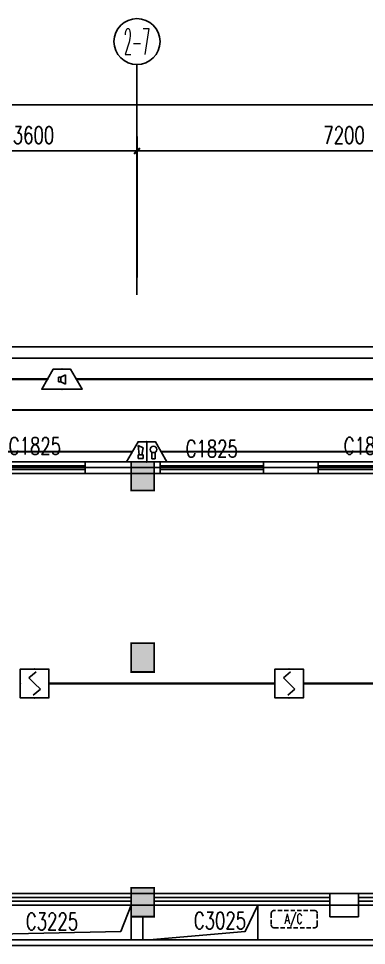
# Model space of a CAD drawing. Extents: x -9422388 to 15610651, y -1992469 to 953794.
# Drawn here: x -2848045 to -2841996, y -441157 to -425057 of the extents above; entities that cross this region are included whole.
import ezdxf
from ezdxf.enums import TextEntityAlignment as Align

# ---------------------------------------------------------------- set-up
doc = ezdxf.new("R2010")
doc.units = 0
doc.header["$LTSCALE"] = 1000
doc.linetypes.add('( Hidden )', pattern=[0.375, 0.25, -0.125])
doc.linetypes.add('DOTE', pattern=[2.42, 2, -0.2, 0.02, -0.2])
for name, color, linetype in [('A-FLOR-HVAC', 4, 'Continuous'), ('AXIS_TEXT', 7, 'Continuous'), ('C-KZ', 2, 'Continuous'), ('C-Z-HATCH', 253, 'Continuous'), ('EQUIP-消防', 3, 'Continuous'), ('WINDOW_TEXT', 7, 'Continuous'), ('WIRE-消防', 5, 'DOTE'), ('WIRE-消防广播', 4, 'TG_BC'), ('WIRE-消防电话', 4, 'TG_F')]:
    doc.layers.add(name, color=color, linetype=linetype)
doc.styles.add('_TCH_AXIS', font='COMPLEX', dxfattribs={"bigfont": 'GBCBIG'})
doc.styles.add('_TCH_DIM_T3', font='SIMPLEX', dxfattribs={"width": 0.705882, "bigfont": 'GBCBIG'})
doc.styles.add('_TCH_WINDOW', font='SIMPLEX', dxfattribs={"height": 3.5, "bigfont": 'GBCBIG'})
doc.styles.add('COMPLEX', font='COMPLEX')
doc.styles.get("Standard").update_dxf_attribs({"font": 'gbenor.shx', "bigfont": 'gbcbig.shx'})
doc.styles.add('TG_LINETYPE', font='SIMPLEX', dxfattribs={"width": 0.8, "height": 3.5, "bigfont": 'HZTXT'})
doc.linetypes.add('TG_BC', pattern='A,2,-0.85,["BC",TG_LINETYPE,S=0.1,R=0,X=-0.65,Y=-0.15],0', length=2.85)
doc.linetypes.add('TG_F', pattern='A,2,-0.4,["F",TG_LINETYPE,S=0.1,R=0,X=-0.28,Y=-0.15],0', length=2.4)
doc.dimstyles.new('_TCH_ARCH&&100', dxfattribs={"dimtxt": 297.5, "dimasz": 100, "dimexe": 250, "dimexo": 300, "dimgap": 126.25, "dimtad": 1, "dimdec": 0, "dimzin": 0, "dimdsep": 46, "dimtxsty": '_TCH_DIM_T3', "dimblk": 'ARCHTICK', "dimcen": 0.09, "dimclrt": 7, "dimazin": 2, "dimtfac": 1, "dimtdec": 0, "dimtix": 1, "dimtmove": 2, "dimatfit": 3, "dimfxl": 0, "dimtolj": 1, "dimtzin": 0, "dimarcsym": 0})

# ---------------------------------------------------------------- blocks, each defined once
blk = doc.blocks.new('KTWJ1')
at = {"layer": 'A-FLOR-HVAC', "color": 0, "linetype": '( Hidden )', "ltscale": 0.3}
blk.add_lwpolyline([(152982, -14209, 0.414214), (153032, -14259), (153732, -14259, 0.414214), (153782, -14209), (153782, -14009, 0.414214), (153732, -13959), (153032, -13959, 0.414214), (152982, -14009)], format="xyb", close=True, dxfattribs=at)
at = {"layer": 'A-FLOR-HVAC', "color": 0, "style": '_TCH_WINDOW', "width": 0.705882}
blk.add_text('A/C', height=170, dxfattribs=at).set_placement((153214, -14188))
blk = doc.blocks.new('宿舍楼柱网2')
at = {"layer": 'C-Z-HATCH'}
h = blk.add_hatch(color=0, dxfattribs=at)
h.dxf.hatch_style = 1
h.paths.add_polyline_path([(126300, 330556), (126700, 330556), (126700, 330056), (126300, 330056)])
h = blk.add_hatch(color=0, dxfattribs=at)
h.dxf.hatch_style = 1
h.paths.add_polyline_path([(126300, 327406), (126700, 327406), (126700, 326906), (126300, 326906)])
h = blk.add_hatch(color=0, dxfattribs=at)
h.dxf.hatch_style = 1
h.paths.add_polyline_path([(126300, 323156), (126700, 323156), (126700, 322656), (126300, 322656)])
at = {"layer": 'C-KZ', "color": 0, "const_width": 30}
for points in [[(126300, 330556), (126700, 330556), (126700, 330056), (126300, 330056)], [(126300, 327406), (126700, 327406), (126700, 326906), (126300, 326906)], [(126300, 323156), (126700, 323156), (126700, 322656), (126300, 322656)]]:
    blk.add_lwpolyline(points, close=True, dxfattribs=at)
blk = doc.blocks.new('$TCHSYS$WIN2D')
at = {"color": 0}
for p, q in [((-0.5, 0.5), (0.5, 0.5)), ((-0.5, 0.5), (-0.5, -0.5)), ((0.5, 0.5), (0.5, -0.5)), ((0.5, 0.1667), (-0.5, 0.1667)), ((0.5, -0.1667), (-0.5, -0.1667)), ((-0.5, -0.5), (0.5, -0.5))]:
    blk.add_line(p, q, dxfattribs=at)
blk = doc.blocks.new('_ArchTick')
at = {"color": 0, "linetype": 'ByBlock', "const_width": 0.4}
blk.add_lwpolyline([(-0.5, -0.5), (0.5, 0.5)], dxfattribs=at)
blk = doc.blocks.new('*D2853')
at = {"color": 0, "lineweight": -2, "transparency": 16777216}
for p, q in [((1474530, -187593), (1474530, -184343)), ((1523650, -187593), (1523650, -184343)), ((1474530, -184593), (1523650, -184593))]:
    blk.add_line(p, q, dxfattribs=at)
at = {"layer": 'Defpoints', "color": 0, "transparency": 16777216}
for p in [(1523650, -184593), (1474530, -187893), (1523650, -187893)]:
    blk.add_point(p, dxfattribs=at)
at = {"color": 0, "lineweight": -2, "transparency": 16777216, "xscale": 100, "yscale": 100, "zscale": 100, "rotation": 180}
blk.add_blockref('_ArchTick', (1474530, -184593), dxfattribs=at)
at = {"color": 0, "lineweight": -2, "transparency": 16777216, "xscale": 100, "yscale": 100, "zscale": 100}
blk.add_blockref('_ArchTick', (1523650, -184593), dxfattribs=at)
at = {"color": 7, "transparency": 16777216, "insert": (1499090, -184318), "char_height": 297.5, "attachment_point": 5, "style": '_TCH_DIM_T3'}
blk.add_mtext('\\A1;49120', dxfattribs=at)
blk = doc.blocks.new('*D2858')
at = {"color": 0, "lineweight": -2, "transparency": 16777216}
for p, q in [((1499730, -187593), (1499730, -185143)), ((1503330, -187593), (1503330, -185143)), ((1499730, -185393), (1503330, -185393))]:
    blk.add_line(p, q, dxfattribs=at)
at = {"layer": 'Defpoints', "color": 0, "transparency": 16777216}
for p in [(1503330, -185393), (1499730, -187893), (1503330, -187893)]:
    blk.add_point(p, dxfattribs=at)
at = {"color": 0, "lineweight": -2, "transparency": 16777216, "xscale": 100, "yscale": 100, "zscale": 100, "rotation": 180}
blk.add_blockref('_ArchTick', (1499730, -185393), dxfattribs=at)
at = {"color": 0, "lineweight": -2, "transparency": 16777216, "xscale": 100, "yscale": 100, "zscale": 100}
blk.add_blockref('_ArchTick', (1503330, -185393), dxfattribs=at)
at = {"color": 7, "transparency": 16777216, "insert": (1501530, -185118), "char_height": 297.5, "attachment_point": 5, "style": '_TCH_DIM_T3'}
blk.add_mtext('\\A1;3600', dxfattribs=at)
blk = doc.blocks.new('*D2859')
at = {"color": 0, "lineweight": -2, "transparency": 16777216}
for p, q in [((1503330, -187593), (1503330, -185143)), ((1510530, -187593), (1510530, -185143)), ((1503330, -185393), (1510530, -185393))]:
    blk.add_line(p, q, dxfattribs=at)
at = {"layer": 'Defpoints', "color": 0, "transparency": 16777216}
for p in [(1510530, -185393), (1503330, -187893), (1510530, -187893)]:
    blk.add_point(p, dxfattribs=at)
at = {"color": 0, "lineweight": -2, "transparency": 16777216, "xscale": 100, "yscale": 100, "zscale": 100, "rotation": 180}
blk.add_blockref('_ArchTick', (1503330, -185393), dxfattribs=at)
at = {"color": 0, "lineweight": -2, "transparency": 16777216, "xscale": 100, "yscale": 100, "zscale": 100}
blk.add_blockref('_ArchTick', (1510530, -185393), dxfattribs=at)
at = {"color": 7, "transparency": 16777216, "insert": (1506930, -185118), "char_height": 297.5, "attachment_point": 5, "style": '_TCH_DIM_T3'}
blk.add_mtext('\\A1;7200', dxfattribs=at)
blk = doc.blocks.new('_AXISO')
at = {"color": 0}
blk.add_circle((0, 0), 0.5, dxfattribs=at)
at = {"layer": 'AXIS_TEXT', "color": 0, "style": 'COMPLEX', "width": 1.041667}
blk.add_attdef('A', text='', height=0.56, dxfattribs=at).set_placement((-0.25, -0.28), (0.25, -0.28), align=Align.FIT)
blk = doc.blocks.new('$equip$00002679')
for p, q in [((-0.3, 0.699), (-0.703, 0)), ((0.3, 0.699), (-0.3, 0.699)), ((0.3, 0.699), (-0.3, 0.699)), ((0, 0.699), (0, 0)), ((0.703, 0), (0.3, 0.699)), ((-0.264, 0.249), (-0.304, 0.569)), ((-0.304, 0.569), (-0.128, 0.489)), ((-0.128, 0.489), (-0.168, 0.249)), ((0.174, 0.11), (0.174, 0.338)), ((0.294, 0.338), (0.294, 0.11)), ((-0.703, 0), (0.703, 0)), ((-0.304, 0.249), (-0.304, 0.113)), ((-0.128, 0.249), (-0.304, 0.249)), ((-0.304, 0.113), (-0.128, 0.113)), ((-0.128, 0.113), (-0.128, 0.249)), ((0.294, 0.11), (0.174, 0.11))]:
    blk.add_line(p, q)
at = {"const_width": 0.04}
for points in [[(-0.299, 0.699), (0.301, 0.699), (0.703, 0), (-0.702, 0), (-0.299, 0.699), (0.301, 0.699)], [(-0.3, 0.699), (0.3, 0.699), (0.703, 0), (-0.703, 0), (-0.3, 0.699), (0.3, 0.699)]]:
    blk.add_lwpolyline(points, dxfattribs=at)
blk.add_circle((0.234, 0.43), 0.111)
for p in [(0, 0.699), (-0.501, 0.349), (0.502, 0.349), (0, 0)]:
    blk.add_point(p)
at = {"color": 7, "flags": 1}
for tag, height, p in [('B', 0.4, (0.961, 0.299)), ('A', 0.00002, (0, 0))]:
    blk.add_attdef(tag, text='', height=height, dxfattribs=at).set_placement(p, align=Align.MIDDLE_CENTER)
blk = doc.blocks.new('$equip$00002677')
for p, q in [((-0.3, 0.699), (-0.703, 0)), ((0.3, 0.699), (-0.3, 0.699)), ((0.703, 0), (0.3, 0.699)), ((-0.117, 0.421), (-0.117, 0.26)), ((-0.117, 0.421), (-0.036, 0.421)), ((-0.036, 0.421), (0.118, 0.503)), ((-0.036, 0.421), (-0.036, 0.26)), ((0.118, 0.503), (0.118, 0.173)), ((-0.703, 0), (0.703, 0)), ((-0.036, 0.26), (-0.117, 0.26)), ((0.118, 0.173), (-0.036, 0.26))]:
    blk.add_line(p, q)
at = {"const_width": 0.04}
blk.add_lwpolyline([(-0.3, 0.699), (0.3, 0.699), (0.703, 0), (-0.703, 0), (-0.3, 0.699), (0.3, 0.699)], dxfattribs=at)
blk.add_lwpolyline([(-0.3, 0.699), (0.3, 0.699), (0.703, 0), (-0.703, 0), (-0.3, 0.699), (0.3, 0.699)], dxfattribs=at)
for p in [(0, 0.699), (-0.501, 0.349), (0.502, 0.349), (0, 0)]:
    blk.add_point(p)
at = {"color": 7, "flags": 1}
for tag, height, p in [('B', 0.4, (0.961, 0.299)), ('A', 0.00002, (0, 0))]:
    blk.add_attdef(tag, text='', height=height, dxfattribs=at).set_placement(p, align=Align.MIDDLE_CENTER)
blk = doc.blocks.new('$Equip$00002649')
for p, q in [((-0.5, 0.5), (-0.5, -0.5)), ((0.5, 0.5), (-0.5, 0.5)), ((-0.2, 0.2), (0.05, 0.4)), ((0.5, -0.5), (0.5, 0.5)), ((0, 0), (-0.2, 0.2)), ((0, 0), (0.2, -0.2)), ((0.2, -0.2), (-0.05, -0.4)), ((-0.5, -0.5), (0.5, -0.5))]:
    blk.add_line(p, q)
at = {"const_width": 0.04}
blk.add_lwpolyline([(-0.5, 0.5), (0.5, 0.5), (0.5, -0.5), (-0.5, -0.5), (-0.5, 0.5), (0.5, 0.5)], dxfattribs=at)
for p in [(0, 0.5), (-0.5, 0), (0.5, 0), (0, -0.5)]:
    blk.add_point(p)
at = {"color": 7, "flags": 1}
for tag, height, p in [('A', 0.00002, (0, 0)), ('B', 0.4, (0.762, -0.208))]:
    blk.add_attdef(tag, text='', height=height, dxfattribs=at).set_placement(p, align=Align.MIDDLE_CENTER)
blk = doc.blocks.new('34214')
at = {"color": 8}
for p, q in [((1503329.8, -187892.6), (1503329.8, -183892.6)), ((1481829.8, -188792.6), (1517829.8, -188792.5)), ((1481829.8, -188992.6), (1517829.8, -188992.5)), ((1503729.8, -190792.6), (1502429.8, -190792.6)), ((1502429.8, -190792.6), (1502429.8, -190992.6)), ((1503729.8, -190992.6), (1503729.8, -190792.6)), ((1506479.8, -190792.6), (1505529.8, -190792.6)), ((1505529.8, -190792.6), (1505529.8, -190992.6)), ((1506479.8, -190992.6), (1506479.8, -190792.6)), ((1502429.8, -190992.6), (1503729.8, -190992.6)), ((1505529.8, -190992.6), (1506479.8, -190992.6)), ((1503629.8, -198292.6), (1503229.8, -198292.6)), ((1503229.8, -198292.6), (1503229.8, -198492.6)), ((1503629.8, -198492.6), (1503629.8, -198292.6)), ((1507179.8, -198292.6), (1506679.8, -198292.6)), ((1506679.8, -198292.6), (1506679.8, -198692.6)), ((1507179.8, -198692.6), (1507179.8, -198292.6)), ((1503229.8, -198492.6), (1503629.8, -198492.6)), ((1506679.8, -198692.6), (1507179.8, -198692.6))]:
    blk.add_line(p, q, dxfattribs=at)
for points in [[(1517829.8, -199192.6), (1475329.8, -199192.6, -0.4142134), (1473729.8, -197592.6), (1473729.8, -189492.6, -0.4142137), (1474429.8, -188792.6), (1474429.8, -188792.6)], [(1517829.8, -199092.6), (1475329.8, -199092.6, -0.4142134), (1473829.8, -197592.6), (1473829.8, -189492.6, -0.4142137), (1474429.8, -188892.6), (1474429.8, -188892.6)]]:
    blk.add_lwpolyline(points, format="xyb", dxfattribs=at)
for points in [[(1499729.8, -190892.6), (1512029.8, -190892.6), (1512029.8, -198492.6), (1499729.8, -198492.6)], [(1503229.8, -199092.6), (1503429.8, -199092.6), (1503429.8, -198692.6), (1503229.8, -198692.6)]]:
    blk.add_lwpolyline(points, close=True, dxfattribs=at)
for points in [[(1503229.8, -198492.6), (1503048.6, -198947.3), (1496343.5, -199092.6)], [(1505429.8, -198492.6), (1505212.3, -198947.3), (1503543.5, -199092.6)], [(1506679.8, -198492.6), (1505429.8, -198492.6), (1505429.8, -199092.6), (1508429.8, -199092.6), (1508429.8, -198492.6), (1507179.8, -198492.6)]]:
    blk.add_lwpolyline(points, dxfattribs=at)
ref = blk.add_blockref('_AXISO', (1503329.8, -183492.6), dxfattribs=dict(at, xscale=800, yscale=800, zscale=800))
ref.add_attrib('A', '2-7', dxfattribs={"layer": 'AXIS_TEXT', "color": 8, "height": 452.55, "style": '_TCH_AXIS', "width": 0.35}).set_placement((1503103.5, -183718.8), (1503556.1, -183718.8), align=Align.FIT)
ref = blk.add_blockref('$TCHSYS$WIN2D', (1501529.8, -190892.6), dxfattribs=dict(at, xscale=-1800, yscale=200, zscale=200, rotation=359.9999999999954))
ref.add_attrib('A', 'C1825', (1501099.5, -190666.4), dxfattribs={"layer": 'WINDOW_TEXT', "color": 8, "height": 297.5, "style": '_TCH_WINDOW', "width": 0.705882})
ref = blk.add_blockref('$TCHSYS$WIN2D', (1504629.8, -190892.6), dxfattribs=dict(at, xscale=-1800, yscale=200, zscale=200, rotation=359.9999999999954))
ref.add_attrib('A', 'C1825', (1504174.8, -190713.6), dxfattribs={"layer": 'WINDOW_TEXT', "color": 8, "height": 297.5, "style": '_TCH_WINDOW', "width": 0.705882})
ref = blk.add_blockref('$TCHSYS$WIN2D', (1507379.8, -190892.6), dxfattribs=dict(at, xscale=-1800, yscale=200, zscale=200, rotation=359.9999999999954))
ref.add_attrib('A', 'C1825', (1506924.8, -190663.6), dxfattribs={"layer": 'WINDOW_TEXT', "color": 8, "height": 297.5, "style": '_TCH_WINDOW', "width": 0.705882})
for name, p in [('宿舍楼柱网2', (1376929.4, -521348.5)), ('KTWJ1', (1352682.3, -184626.5))]:
    blk.add_blockref(name, p, dxfattribs=at)
ref = blk.add_blockref('$TCHSYS$WIN2D', (1501604.8, -198392.6), dxfattribs=dict(at, xscale=-3250, yscale=200, zscale=200, rotation=359.9999999999926))
ref.add_attrib('A', 'C3225', (1501397.6, -198925.9), dxfattribs={"layer": 'WINDOW_TEXT', "color": 8, "height": 297.5, "style": '_TCH_WINDOW', "width": 0.705882})
ref = blk.add_blockref('$TCHSYS$WIN2D', (1505154.8, -198392.6), dxfattribs=dict(at, xscale=3049.998965517152, yscale=200, zscale=200, rotation=359.9999999999926))
ref.add_attrib('A', 'C3025', (1504317.6, -198908.9), dxfattribs={"layer": 'WINDOW_TEXT', "color": 8, "height": 297.5, "style": '_TCH_WINDOW', "width": 0.705882})
ref = blk.add_blockref('$TCHSYS$WIN2D', (1508729.8, -198392.6), dxfattribs=dict(at, xscale=-3100, yscale=200, zscale=200, rotation=359.9999999999933))
ref.add_attrib('A', 'XJC3125', (1508427, -198939.9), dxfattribs={"layer": 'WINDOW_TEXT', "color": 8, "height": 297.5, "style": '_TCH_WINDOW', "width": 0.705882})
for p1, p2, distance, picture, middle in [((1474529.8, -187892.6), (1523649.8, -187892.6), 3300, '*D2853', (1499089.8, -184317.6)), ((1499729.8, -187892.6), (1503329.8, -187892.6), 2500, '*D2858', (1501529.8, -185117.6)), ((1503329.8, -187892.6), (1510529.8, -187892.6), 2500, '*D2859', (1506929.8, -185117.6))]:
    dim = blk.add_aligned_dim(p1=p1, p2=p2, distance=distance, dimstyle='_TCH_ARCH&&100', dxfattribs=at)
    dim.commit()
    dim.dimension.update_dxf_attribs({"geometry": picture, "text_midpoint": middle})

msp = doc.modelspace()

# ---------------------------------------------------------------- linework, layer by layer
at = {"layer": 'WIRE-消防', "linetype": 'DOTE', "const_width": 35}
for points in [[(-2848293.81463, -432582.18775), (-2846066.06095, -432582.18775)], [(-2845564.56064, -432582.18775), (-2838440.47095, -432582.18775)], [(-2847515.47095, -436606.84974), (-2843590.47095, -436606.84974)], [(-2843090.47095, -436606.84974), (-2839140.47095, -436606.84896)]]:
    msp.add_lwpolyline(points, dxfattribs=at)
at = {"layer": 'WIRE-消防广播', "linetype": 'TG_BC', "const_width": 35}
for points in [[(-2862414.83731, -431320.76063), (-2847540.87848, -431320.76063)], [(-2847039.53805, -431320.76063), (-2832916.17782, -431320.76063)]]:
    msp.add_lwpolyline(points, dxfattribs=at)
at = {"layer": 'WIRE-消防电话', "linetype": 'TG_F', "const_width": 35}
msp.add_lwpolyline([(-2848943.26414, -431855.38304), (-2832777.46551, -431855.38304)], dxfattribs=at)

# ---------------------------------------------------------------- block references
msp.add_blockref('34214', (-4349315.28573, -241964.2785))
at = {"layer": 'EQUIP-消防', "xscale": 500, "yscale": 500, "zscale": 500}
for name, p in [('$equip$00002677', (-2847290.28834, -431495.41962)), ('$equip$00002679', (-2845815.47095, -432756.84699)), ('$Equip$00002649', (-2847765.47095, -436606.84935)), ('$Equip$00002649', (-2843340.47095, -436606.84974))]:
    msp.add_blockref(name, p, dxfattribs=at)

doc.saveas('drawing.dxf')
